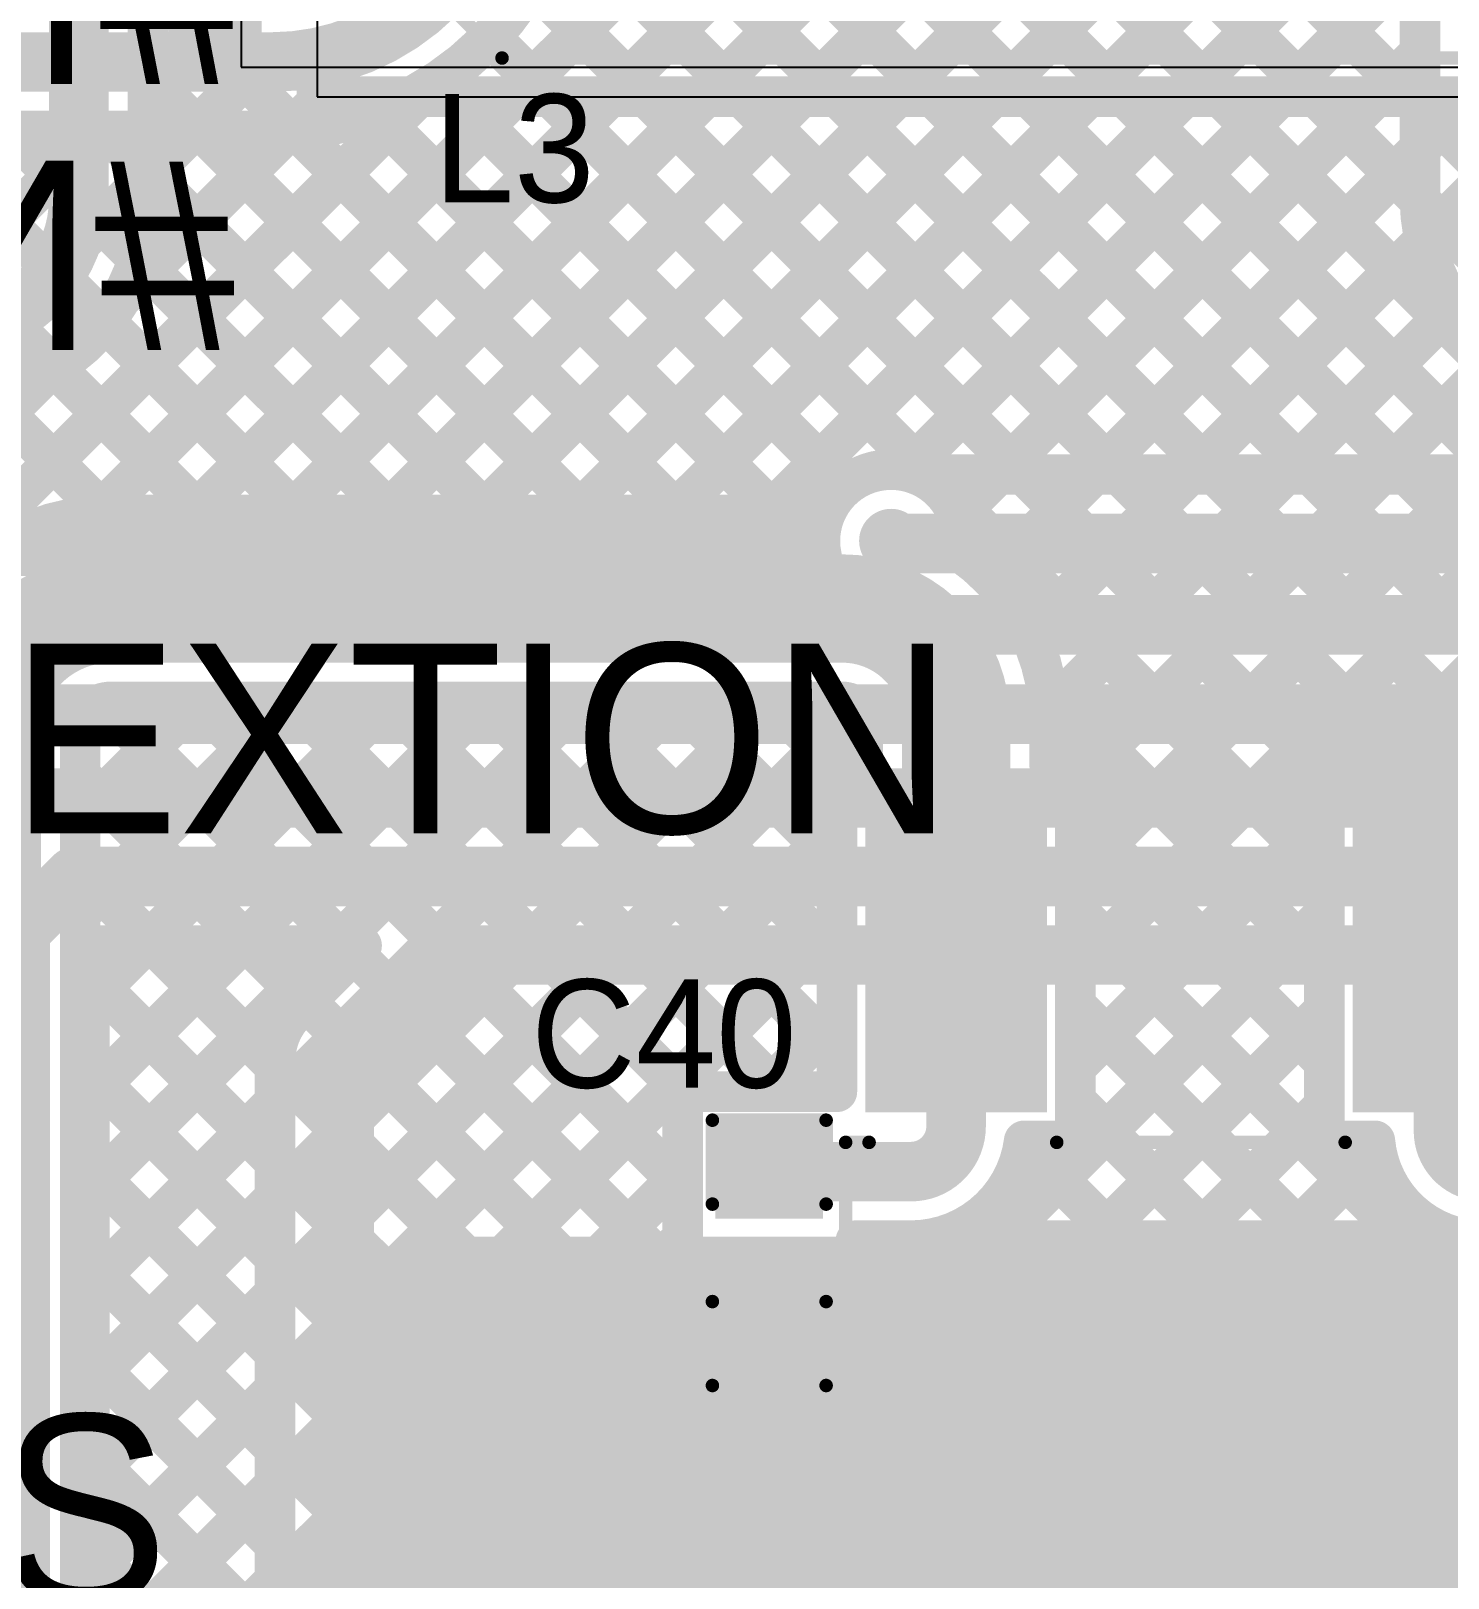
# Model space of a CAD drawing. Header units: millimetres. Extents: x 4.35 to 7.26, y 1.61 to 5.34.
# Drawn here: x 4.835 to 5.359, y 3.689 to 4.26 of the extents above; entities that cross this region are included whole.
import ezdxf

# ---------------------------------------------------------------- set-up
doc = ezdxf.new("R2010")
doc.units = ezdxf.units.MM
doc.header["$MEASUREMENT"] = 0
for name, color, linetype in [('BottomLayer', 5, 'Continuous'), ('BottomOverlay', 54, 'Continuous'), ('MultiLayer', 9, 'Continuous'), ('TopLayer', 1, 'Continuous'), ('TopOverlay', 2, 'Continuous'), ('TopPaste', 8, 'Continuous'), ('TopSolder', 216, 'Continuous'), ('ViaHoleLayer', 16, 'Continuous')]:
    doc.layers.add(name, color=color, linetype=linetype)

# ---------------------------------------------------------------- blocks, each defined once
blk = doc.blocks.new('CAP_0603_8')
at = {"layer": 'TopLayer'}
for points in [[(-0.045, 0.0175), (-0.045, -0.0175), (-0.015, 0.0175), (-0.015, -0.0175)], [(0.015, 0.0175), (0.015, -0.0175), (0.045, 0.0175), (0.045, -0.0175)]]:
    blk.add_solid(points, dxfattribs=at)
at = {"layer": 'TopOverlay', "const_width": 0.005}
for points in [[(-0.049, -0.021), (-0.049, 0.021)], [(-0.018, 0.021), (-0.049, 0.021)], [(0.049, 0.021), (0.018, 0.021)], [(0.049, -0.021), (0.049, 0.021)], [(-0.018, -0.021), (-0.049, -0.021)], [(0.049, -0.021), (0.018, -0.021)]]:
    blk.add_lwpolyline(points, dxfattribs=at)
at = {"layer": 'TopOverlay', "const_width": 0.0025}
for points in [[(-0.05025, 0.021, 1), (-0.04775, 0.021, 1)], [(-0.05025, 0.021, 1), (-0.04775, 0.021, 1)], [(-0.01925, 0.021, 1), (-0.01675, 0.021, 1)], [(0.01675, 0.021, 1), (0.01925, 0.021, 1)], [(0.04775, 0.021, 1), (0.05025, 0.021, 1)], [(0.04775, 0.021, 1), (0.05025, 0.021, 1)], [(-0.05025, -0.021, 1), (-0.04775, -0.021, 1)], [(-0.05025, -0.021, 1), (-0.04775, -0.021, 1)], [(-0.01925, -0.021, 1), (-0.01675, -0.021, 1)], [(0.01675, -0.021, 1), (0.01925, -0.021, 1)], [(0.04775, -0.021, 1), (0.05025, -0.021, 1)], [(0.04775, -0.021, 1), (0.05025, -0.021, 1)]]:
    blk.add_lwpolyline(points, format="xyb", close=True, dxfattribs=at)
at = {"layer": 'TopPaste'}
for points in [[(-0.045, 0.0175), (-0.045, -0.0175), (-0.015, 0.0175), (-0.015, -0.0175)], [(0.015, 0.0175), (0.015, -0.0175), (0.045, 0.0175), (0.045, -0.0175)]]:
    blk.add_solid(points, dxfattribs=at)
at = {"layer": 'TopSolder'}
for points in [[(-0.04736, 0.01986), (-0.04736, -0.01986), (-0.01264, 0.01986), (-0.01264, -0.01986)], [(0.01264, 0.01986), (0.01264, -0.01986), (0.04736, 0.01986), (0.04736, -0.01986)]]:
    blk.add_solid(points, dxfattribs=at)
blk = doc.blocks.new('74437368033_18')
at = {"layer": 'TopOverlay', "const_width": 0.005}
for points in [[(0.17669, 0.20268), (-0.17669, 0.20268)], [(0.20354, 0.17583), (0.17669, 0.20268)]]:
    blk.add_lwpolyline(points, dxfattribs=at)
at = {"layer": 'TopOverlay', "const_width": 0.0025}
blk.add_lwpolyline([(0.17544, 0.20268, 1), (0.17794, 0.20268, 1)], format="xyb", close=True, dxfattribs=at)
blk.add_lwpolyline([(0.17544, 0.20268, 1), (0.17794, 0.20268, 1)], format="xyb", close=True, dxfattribs=at)
blk = doc.blocks.new('LDF33DT_TR_97')
at = {"layer": 'TopLayer'}
for points in [[(-0.12402, 0.00098), (0.12402, 0.00098), (-0.12402, 0.24508), (0.12402, 0.24508)], [(-0.11953, -0.17815), (-0.06047, -0.17815), (-0.11953, -0.06791), (-0.06047, -0.06791)], [(0.06047, -0.17815), (0.11953, -0.17815), (0.06047, -0.06791), (0.11953, -0.06791)]]:
    blk.add_solid(points, dxfattribs=at)
at = {"layer": 'TopOverlay', "const_width": 0.005}
for points in [[(-0.13079, 0.1637), (-0.13079, -0.05284)], [(0.13079, 0.1637), (0.13079, -0.05284)], [(-0.12213, -0.05284), (-0.13079, -0.05284)], [(0.05283, -0.05284), (-0.0537, -0.05284)], [(0.13079, -0.05284), (0.12213, -0.05284)]]:
    blk.add_lwpolyline(points, dxfattribs=at)
at = {"layer": 'TopOverlay'}
for points, const_width in [([(-0.13204, 0.1637, 1), (-0.12954, 0.1637, 1)], 0.0025), ([(0.12954, 0.1637, 1), (0.13204, 0.1637, 1)], 0.0025), ([(-0.13204, -0.05284, 1), (-0.12954, -0.05284, 1)], 0.0025), ([(-0.13204, -0.05284, 1), (-0.12954, -0.05284, 1)], 0.0025), ([(-0.12338, -0.05284, 1), (-0.12088, -0.05284, 1)], 0.0025), ([(-0.05495, -0.05284, 1), (-0.05245, -0.05284, 1)], 0.0025), ([(0.05158, -0.05284, 1), (0.05408, -0.05284, 1)], 0.0025), ([(0.12088, -0.05284, 1), (0.12338, -0.05284, 1)], 0.0025), ([(0.12954, -0.05284, 1), (0.13204, -0.05284, 1)], 0.0025), ([(0.12954, -0.05284, 1), (0.13204, -0.05284, 1)], 0.0025), ([(-0.12987, -0.16457, 1), (-0.14383, -0.16457, 1)], 0.01), ([(-0.14633, -0.16457, 1), (-0.14133, -0.16457, 1)], 0.005), ([(-0.13237, -0.16457, 1), (-0.12737, -0.16457, 1)], 0.005)]:
    blk.add_lwpolyline(points, format="xyb", close=True, dxfattribs=dict(at, const_width=const_width))
at = {"layer": 'TopPaste'}
for points in [[(-0.12402, 0.00098), (0.12402, 0.00098), (-0.12402, 0.24508), (0.12402, 0.24508)], [(-0.11953, -0.17815), (-0.06047, -0.17815), (-0.11953, -0.06791), (-0.06047, -0.06791)], [(0.06047, -0.17815), (0.11953, -0.17815), (0.06047, -0.06791), (0.11953, -0.06791)]]:
    blk.add_solid(points, dxfattribs=at)
at = {"layer": 'TopSolder'}
for points in [[(-0.12802, -0.00302), (0.12802, -0.00302), (-0.12802, 0.24908), (0.12802, 0.24908)], [(-0.12353, -0.18215), (-0.05647, -0.18215), (-0.12353, -0.06391), (-0.05647, -0.06391)], [(0.05647, -0.18215), (0.12353, -0.18215), (0.05647, -0.06391), (0.12353, -0.06391)]]:
    blk.add_solid(points, dxfattribs=at)

msp = doc.modelspace()

# ---------------------------------------------------------------- linework, layer by layer
at = {"layer": 'BottomLayer'}
for points, const_width in [([(5.34835, 4.19815), (5.34835, 4.88255)], 0.015), ([(4.84432, 4.0665), (5.34835, 4.57053)], 0.015), ([(5.0375, 4.5438), (5.34835, 4.23295)], 0.015), ([(4.87967, 4.0665), (5.34835, 4.53518)], 0.015), ([(5.0375, 4.50844), (5.34835, 4.19759)], 0.015), ([(4.91503, 4.0665), (5.34835, 4.49982)], 0.015), ([(5.0375, 4.47309), (5.41409, 4.0965)], 0.015), ([(4.95039, 4.0665), (5.34835, 4.46446)], 0.015), ([(5.0375, 4.43773), (5.37873, 4.0965)], 0.015), ([(4.98574, 4.0665), (5.34835, 4.42911)], 0.015), ([(5.0375, 4.40237), (5.34338, 4.0965)], 0.015), ([(5.0211, 4.0665), (5.34835, 4.39375)], 0.015), ([(5.0375, 4.36702), (5.30802, 4.0965)], 0.015), ([(5.05645, 4.0665), (5.34835, 4.3584)], 0.015), ([(5.03727, 4.33189), (5.27266, 4.0965)], 0.015), ([(5.09181, 4.0665), (5.34835, 4.32304)], 0.015), ([(5.03156, 4.30225), (5.23731, 4.0965)], 0.015), ([(5.15841, 4.09775), (5.34835, 4.28769)], 0.015), ([(5.02039, 4.27807), (5.20195, 4.0965)], 0.015), ([(5.00506, 4.25804), (5.1666, 4.0965)], 0.015), ([(4.61429, 4.24885), (4.92428, 4.24885)], 0.022), ([(5.19252, 4.0965), (5.34835, 4.25233)], 0.015), ([(4.80896, 4.0665), (4.98184, 4.23938)], 0.015), ([(4.98584, 4.24191), (5.13582, 4.09193)], 0.015), ([(4.96234, 4.23005), (5.12589, 4.0665)], 0.015), ([(4.7995, 4.09239), (4.93064, 4.22353)], 0.015), ([(4.7995, 4.1631), (4.85975, 4.22335)], 0.015), ([(4.7995, 4.12775), (4.8951, 4.22335)], 0.015), ([(4.79953, 4.22335), (4.92428, 4.22335)], 0.015), ([(4.82762, 4.22335), (4.98447, 4.0665)], 0.015), ([(4.86297, 4.22335), (5.01982, 4.0665)], 0.015), ([(4.89833, 4.22335), (5.05518, 4.0665)], 0.015), ([(4.93332, 4.22372), (5.09053, 4.0665)], 0.015), ([(5.22787, 4.0965), (5.34835, 4.21698)], 0.015), ([(4.80026, 4.21535), (4.94911, 4.0665)], 0.015), ([(5.26323, 4.0965), (5.35001, 4.18328)], 0.015), ([(4.7995, 4.18076), (4.91376, 4.0665)], 0.015), ([(5.29858, 4.0965), (5.36093, 4.15885)], 0.015), ([(4.7995, 4.1454), (4.8784, 4.0665)], 0.015), ([(5.33394, 4.0965), (5.37897, 4.14153)], 0.015), ([(4.7995, 4.11005), (4.84305, 4.0665)], 0.015), ([(5.16259, 4.0965), (5.5951, 4.0965)], 0.015), ([(5.154, 4.071), (5.855, 4.071)], 0.022), ([(4.804, 4.0665), (5.12727, 4.0665)], 0.015), ([(4.804, 4.041), (5.892, 4.041)], 0.022), ([(4.798, 4.008), (5.93, 4.008)], 0.022), ([(4.824, 3.977), (5.983, 3.977)], 0.022), ([(4.8314, 3.928), (4.8514, 3.948)], 0.022), ([(4.8514, 3.948), (5.99501, 3.948)], 0.022), ([(4.8314, 2.9757), (4.8314, 3.928)], 0.022), ([(4.8569, 3.83159), (4.94781, 3.9225)], 0.015), ([(4.8569, 3.90231), (4.8771, 3.9225)], 0.015), ([(4.8569, 3.86695), (4.91245, 3.9225)], 0.015), ([(4.8569, 3.91744), (4.86196, 3.9225)], 0.015), ([(4.86196, 3.9225), (4.95744, 3.9225)], 0.015), ([(4.88098, 3.9225), (4.9255, 3.87798)], 0.015), ([(4.91633, 3.9225), (4.93689, 3.90195)], 0.015), ([(4.933, 3.89806), (4.95744, 3.9225)], 0.015), ([(4.951, 3.88), (4.99, 3.919)], 0.022), ([(4.95169, 3.9225), (4.95456, 3.91963)], 0.015), ([(4.95169, 3.9225), (4.95456, 3.91962)], 0.015), ([(4.99, 3.919), (6.00702, 3.919)], 0.022), ([(4.8569, 2.9757), (4.8569, 3.91744)], 0.015), ([(4.8569, 3.91122), (4.9255, 3.84262)], 0.015), ([(4.9255, 3.88), (4.9255, 2.258)], 0.015), ([(4.951, 3.88), (4.951, 2.258)], 0.022), ([(4.8569, 3.87586), (4.9255, 3.80727)], 0.015), ([(4.8569, 3.79624), (4.9255, 3.86484)], 0.015), ([(4.8569, 3.84051), (4.9255, 3.77191)], 0.015), ([(4.8569, 3.76088), (4.9255, 3.82948)], 0.015), ([(4.8569, 3.80515), (4.9255, 3.73656)], 0.015), ([(4.8569, 3.72553), (4.9255, 3.79413)], 0.015), ([(4.8569, 3.7698), (4.9255, 3.7012)], 0.015), ([(4.8569, 3.69017), (4.9255, 3.75877)], 0.015), ([(4.8569, 3.73444), (4.9255, 3.66585)], 0.015), ([(4.8569, 3.65482), (4.9255, 3.72342)], 0.015), ([(4.8569, 3.69909), (4.9255, 3.63049)], 0.015), ([(4.8569, 3.61946), (4.9255, 3.68806)], 0.015)]:
    msp.add_lwpolyline(points, dxfattribs=dict(at, const_width=const_width))
for points, const_width in [([(5.0375, 4.33918, -0.198912), (5.00303, 4.25597)], 0.015), ([(4.985, 4.274, -0.198912), (4.92428, 4.24885)], 0.022), ([(5.00303, 4.25597, -0.198912), (4.92428, 4.22335)], 0.015), ([(5.416, 4.1305, -0.414214), (5.34835, 4.19815)], 0.015), ([(5.12727, 4.0665, -0.597588), (5.16259, 4.0965)], 0.015), ([(5.154, 4.071, -0.414214), (5.153, 4.072)], 0.022), ([(4.9255, 3.88, -0.199327), (4.933, 3.89806)], 0.015), ([(4.9255, 3.88, -0.198912), (4.93297, 3.89803)], 0.015)]:
    msp.add_lwpolyline(points, format="xyb", dxfattribs=dict(at, const_width=const_width))
for points, const_width in [([(4.99928, 4.25597, 1), (5.00678, 4.25597, 1)], 0.0075), ([(4.99928, 4.25597, 1), (5.00678, 4.25597, 1)], 0.0075), ([(5.00131, 4.25804, 1), (5.00881, 4.25804, 1)], 0.0075), ([(4.91878, 4.24885, 1), (4.92978, 4.24885, 1)], 0.011), ([(4.91878, 4.24885, 1), (4.92978, 4.24885, 1)], 0.011), ([(5.3446, 4.25233, 1), (5.3521, 4.25233, 1)], 0.0075), ([(4.97809, 4.23938, 1), (4.98559, 4.23938, 1)], 0.0075), ([(4.98209, 4.24191, 1), (4.98959, 4.24191, 1)], 0.0075), ([(5.3446, 4.23295, 1), (5.3521, 4.23295, 1)], 0.0075), ([(4.95859, 4.23005, 1), (4.96609, 4.23005, 1)], 0.0075), ([(4.856, 4.22335, 1), (4.8635, 4.22335, 1)], 0.0075), ([(4.85922, 4.22335, 1), (4.86672, 4.22335, 1)], 0.0075), ([(4.89135, 4.22335, 1), (4.89885, 4.22335, 1)], 0.0075), ([(4.89458, 4.22335, 1), (4.90208, 4.22335, 1)], 0.0075), ([(4.92053, 4.22335, 1), (4.92803, 4.22335, 1)], 0.0075), ([(4.92053, 4.22335, 1), (4.92803, 4.22335, 1)], 0.0075), ([(4.92689, 4.22353, 1), (4.93439, 4.22353, 1)], 0.0075), ([(4.92957, 4.22372, 1), (4.93707, 4.22372, 1)], 0.0075), ([(5.3446, 4.21698, 1), (5.3521, 4.21698, 1)], 0.0075), ([(5.3446, 4.19815, 1), (5.3521, 4.19815, 1)], 0.0075), ([(5.3446, 4.19815, 1), (5.3521, 4.19815, 1)], 0.0075), ([(5.3446, 4.19759, 1), (5.3521, 4.19759, 1)], 0.0075), ([(5.34626, 4.18328, 1), (5.35376, 4.18328, 1)], 0.0075), ([(5.35719, 4.15885, 1), (5.36468, 4.15885, 1)], 0.0075), ([(5.15466, 4.09775, 1), (5.16216, 4.09775, 1)], 0.0075), ([(5.15884, 4.0965, 1), (5.16634, 4.0965, 1)], 0.0075), ([(5.15884, 4.0965, 1), (5.16634, 4.0965, 1)], 0.0075), ([(5.16285, 4.0965, 1), (5.17035, 4.0965, 1)], 0.0075), ([(5.18877, 4.0965, 1), (5.19627, 4.0965, 1)], 0.0075), ([(5.1982, 4.0965, 1), (5.2057, 4.0965, 1)], 0.0075), ([(5.22412, 4.0965, 1), (5.23162, 4.0965, 1)], 0.0075), ([(5.23356, 4.0965, 1), (5.24106, 4.0965, 1)], 0.0075), ([(5.25948, 4.0965, 1), (5.26698, 4.0965, 1)], 0.0075), ([(5.26891, 4.0965, 1), (5.27641, 4.0965, 1)], 0.0075), ([(5.29483, 4.0965, 1), (5.30233, 4.0965, 1)], 0.0075), ([(5.30427, 4.0965, 1), (5.31177, 4.0965, 1)], 0.0075), ([(5.33019, 4.0965, 1), (5.33769, 4.0965, 1)], 0.0075), ([(5.33963, 4.0965, 1), (5.34713, 4.0965, 1)], 0.0075), ([(5.13207, 4.09193, 1), (5.13957, 4.09193, 1)], 0.0075), ([(5.14709, 4.072, 1), (5.15891, 4.072, 1)], 0.01181), ([(5.1475, 4.072, 1), (5.1585, 4.072, 1)], 0.011), ([(5.1485, 4.071, 1), (5.1595, 4.071, 1)], 0.011), ([(5.1485, 4.071, 1), (5.1595, 4.071, 1)], 0.011), ([(4.8393, 4.0665, 1), (4.8468, 4.0665, 1)], 0.0075), ([(4.84057, 4.0665, 1), (4.84807, 4.0665, 1)], 0.0075), ([(4.87465, 4.0665, 1), (4.88215, 4.0665, 1)], 0.0075), ([(4.87592, 4.0665, 1), (4.88342, 4.0665, 1)], 0.0075), ([(4.91001, 4.0665, 1), (4.91751, 4.0665, 1)], 0.0075), ([(4.91128, 4.0665, 1), (4.91878, 4.0665, 1)], 0.0075), ([(4.94536, 4.0665, 1), (4.95286, 4.0665, 1)], 0.0075), ([(4.94664, 4.0665, 1), (4.95414, 4.0665, 1)], 0.0075), ([(4.98072, 4.0665, 1), (4.98822, 4.0665, 1)], 0.0075), ([(4.98199, 4.0665, 1), (4.98949, 4.0665, 1)], 0.0075), ([(5.01607, 4.0665, 1), (5.02357, 4.0665, 1)], 0.0075), ([(5.01735, 4.0665, 1), (5.02485, 4.0665, 1)], 0.0075), ([(5.05143, 4.0665, 1), (5.05893, 4.0665, 1)], 0.0075), ([(5.0527, 4.0665, 1), (5.0602, 4.0665, 1)], 0.0075), ([(5.08678, 4.0665, 1), (5.09428, 4.0665, 1)], 0.0075), ([(5.08806, 4.0665, 1), (5.09556, 4.0665, 1)], 0.0075), ([(5.12214, 4.0665, 1), (5.12964, 4.0665, 1)], 0.0075), ([(5.12352, 4.0665, 1), (5.13102, 4.0665, 1)], 0.0075), ([(5.12352, 4.0665, 1), (5.13102, 4.0665, 1)], 0.0075), ([(4.8459, 3.948, 1), (4.8569, 3.948, 1)], 0.011), ([(4.8459, 3.948, 1), (4.8569, 3.948, 1)], 0.011), ([(4.8259, 3.928, 1), (4.8369, 3.928, 1)], 0.011), ([(4.8259, 3.928, 1), (4.8369, 3.928, 1)], 0.011), ([(4.85821, 3.9225, 1), (4.86571, 3.9225, 1)], 0.0075), ([(4.85821, 3.9225, 1), (4.86571, 3.9225, 1)], 0.0075), ([(4.87335, 3.9225, 1), (4.88085, 3.9225, 1)], 0.0075), ([(4.87723, 3.9225, 1), (4.88473, 3.9225, 1)], 0.0075), ([(4.9087, 3.9225, 1), (4.9162, 3.9225, 1)], 0.0075), ([(4.91258, 3.9225, 1), (4.92008, 3.9225, 1)], 0.0075), ([(4.94406, 3.9225, 1), (4.95156, 3.9225, 1)], 0.0075), ([(4.94794, 3.9225, 1), (4.95544, 3.9225, 1)], 0.0075), ([(4.94794, 3.9225, 1), (4.95544, 3.9225, 1)], 0.0075), ([(4.95081, 3.91963, 1), (4.95831, 3.91963, 1)], 0.0075), ([(4.95081, 3.91962, 1), (4.95831, 3.91962, 1)], 0.0075), ([(4.95369, 3.9225, 1), (4.96119, 3.9225, 1)], 0.0075), ([(4.95369, 3.9225, 1), (4.96119, 3.9225, 1)], 0.0075), ([(4.9845, 3.919, 1), (4.9955, 3.919, 1)], 0.011), ([(4.9845, 3.919, 1), (4.9955, 3.919, 1)], 0.011), ([(4.85315, 3.91744, 1), (4.86065, 3.91744, 1)], 0.0075), ([(4.85315, 3.91744, 1), (4.86065, 3.91744, 1)], 0.0075), ([(4.85315, 3.91122, 1), (4.86065, 3.91122, 1)], 0.0075), ([(4.85315, 3.90231, 1), (4.86065, 3.90231, 1)], 0.0075), ([(4.93314, 3.90195, 1), (4.94064, 3.90195, 1)], 0.0075), ([(4.92922, 3.89803, 1), (4.93672, 3.89803, 1)], 0.0075), ([(4.92925, 3.89806, 1), (4.93675, 3.89806, 1)], 0.0075), ([(4.92925, 3.89806, 1), (4.93675, 3.89806, 1)], 0.0075), ([(4.92175, 3.88, 1), (4.92925, 3.88, 1)], 0.0075), ([(4.92175, 3.88, 1), (4.92925, 3.88, 1)], 0.0075), ([(4.92175, 3.88, 1), (4.92925, 3.88, 1)], 0.0075), ([(4.9455, 3.88, 1), (4.9565, 3.88, 1)], 0.011), ([(4.9455, 3.88, 1), (4.9565, 3.88, 1)], 0.011), ([(4.85315, 3.87586, 1), (4.86065, 3.87586, 1)], 0.0075), ([(4.92175, 3.87798, 1), (4.92925, 3.87798, 1)], 0.0075), ([(4.85315, 3.86695, 1), (4.86065, 3.86695, 1)], 0.0075), ([(4.92175, 3.86484, 1), (4.92925, 3.86484, 1)], 0.0075), ([(4.85315, 3.84051, 1), (4.86065, 3.84051, 1)], 0.0075), ([(4.92175, 3.84262, 1), (4.92925, 3.84262, 1)], 0.0075), ([(4.85315, 3.83159, 1), (4.86065, 3.83159, 1)], 0.0075), ([(4.92175, 3.82948, 1), (4.92925, 3.82948, 1)], 0.0075), ([(4.85315, 3.80515, 1), (4.86065, 3.80515, 1)], 0.0075), ([(4.92175, 3.80727, 1), (4.92925, 3.80727, 1)], 0.0075), ([(4.85315, 3.79624, 1), (4.86065, 3.79624, 1)], 0.0075), ([(4.92175, 3.79413, 1), (4.92925, 3.79413, 1)], 0.0075), ([(4.85315, 3.7698, 1), (4.86065, 3.7698, 1)], 0.0075), ([(4.92175, 3.77191, 1), (4.92925, 3.77191, 1)], 0.0075), ([(4.85315, 3.76088, 1), (4.86065, 3.76088, 1)], 0.0075), ([(4.92175, 3.75877, 1), (4.92925, 3.75877, 1)], 0.0075), ([(4.92175, 3.73656, 1), (4.92925, 3.73656, 1)], 0.0075), ([(4.85315, 3.73444, 1), (4.86065, 3.73444, 1)], 0.0075), ([(4.85315, 3.72553, 1), (4.86065, 3.72553, 1)], 0.0075), ([(4.92175, 3.72342, 1), (4.92925, 3.72342, 1)], 0.0075), ([(4.92175, 3.7012, 1), (4.92925, 3.7012, 1)], 0.0075), ([(4.85315, 3.69909, 1), (4.86065, 3.69909, 1)], 0.0075), ([(4.85315, 3.69017, 1), (4.86065, 3.69017, 1)], 0.0075), ([(4.92175, 3.68806, 1), (4.92925, 3.68806, 1)], 0.0075)]:
    msp.add_lwpolyline(points, format="xyb", close=True, dxfattribs=dict(at, const_width=const_width))
msp.add_solid([(4.989, 3.609), (5.859, 3.609), (4.989, 3.815), (5.859, 3.815)], dxfattribs=at)
at = {"layer": 'MultiLayer', "const_width": 0.01181}
msp.add_lwpolyline([(5.14709, 4.072, 1), (5.15891, 4.072, 1)], format="xyb", close=True, dxfattribs=at)
at = {"layer": 'TopLayer'}
for p, q in [((4.913, 4.6605), (4.913, 4.247)), ((4.941, 4.623), (4.941, 4.236)), ((4.913, 4.247), (5.45645, 4.247)), ((4.941, 4.236), (5.4, 4.236))]:
    msp.add_line(p, q, dxfattribs=at)
for points, const_width in [([(4.913, 4.247), (4.913, 4.3696)], 0.015), ([(4.853, 4.19851), (4.853, 4.291)], 0.022), ([(4.8785, 4.19851), (4.8785, 4.28452)], 0.015), ([(4.8785, 4.27853), (5.07553, 4.0815)], 0.015), ([(4.8785, 4.2421), (4.913, 4.2766)], 0.015), ([(5.22103, 3.98359), (5.49894, 4.2615)], 0.015), ([(5.22103, 3.94823), (5.53429, 4.2615)], 0.015), ([(5.22103, 3.91288), (5.5615, 4.25335)], 0.015), ([(4.8785, 4.20675), (4.91875, 4.247)], 0.015), ([(4.913, 4.247), (4.941, 4.247)], 0.015), ([(4.941, 4.236), (4.941, 4.247)], 0.015), ([(5.20425, 4.03752), (5.41373, 4.247)], 0.015), ([(5.21138, 4.0093), (5.44908, 4.247)], 0.015), ([(4.8785, 4.24318), (5.04018, 4.0815)], 0.015), ([(4.61112, 3.86866), (4.97846, 4.236)], 0.015), ([(4.85911, 4.08129), (5.01382, 4.236)], 0.015), ([(4.86838, 4.16127), (4.94311, 4.236)], 0.015), ([(4.89467, 4.0815), (5.04917, 4.236)], 0.015), ([(4.93003, 4.0815), (5.08453, 4.236)], 0.015), ([(4.941, 4.236), (5.4, 4.236)], 0.015), ([(4.95639, 4.236), (5.11089, 4.0815)], 0.015), ([(4.96539, 4.0815), (5.11989, 4.236)], 0.015), ([(4.99174, 4.236), (5.13582, 4.09193)], 0.015), ([(5.00074, 4.0815), (5.15524, 4.236)], 0.015), ([(5.0271, 4.236), (5.31297, 3.95013)], 0.015), ([(5.0361, 4.0815), (5.1906, 4.236)], 0.015), ([(5.06245, 4.236), (5.31297, 3.98548)], 0.015), ([(5.07145, 4.0815), (5.22595, 4.236)], 0.015), ([(5.09781, 4.236), (5.34419, 3.98962)], 0.015), ([(5.10681, 4.0815), (5.26131, 4.236)], 0.015), ([(5.13316, 4.236), (5.37955, 3.98962)], 0.015), ([(5.15841, 4.09775), (5.29666, 4.236)], 0.015), ([(5.16852, 4.236), (5.70777, 3.69675)], 0.015), ([(5.17753, 4.08151), (5.33202, 4.236)], 0.015), ([(5.18978, 4.0584), (5.36737, 4.236)], 0.015), ([(5.20388, 4.236), (5.71384, 3.72604)], 0.015), ([(5.23923, 4.236), (5.73746, 3.73777)], 0.015), ([(5.27459, 4.236), (5.73746, 3.77312)], 0.015), ([(5.30994, 4.236), (5.74944, 3.7965)], 0.015), ([(5.3453, 4.236), (5.7848, 3.7965)], 0.015), ([(5.33312, 3.98962), (5.5615, 4.218)], 0.015), ([(4.8785, 4.20782), (5.00482, 4.0815)], 0.015), ([(4.87497, 4.176), (4.96947, 4.0815)], 0.015), ([(4.86268, 4.15293), (4.93411, 4.0815)], 0.015), ([(4.84406, 4.1362), (4.89876, 4.0815)], 0.015), ([(4.602, 3.89489), (4.84215, 4.13504)], 0.015), ([(4.78462, 4.12493), (4.83417, 4.07537)], 0.015), ([(4.81868, 4.12622), (4.86342, 4.08148)], 0.015), ([(4.86497, 4.0815), (5.12846, 4.0815)], 0.015), ([(4.86497, 4.047), (5.135, 4.047)], 0.04), ([(5.177, 3.92), (5.177, 4.005)], 0.04), ([(5.21052, 4.01723), (5.31297, 3.91477)], 0.015), ([(4.819, 3.50298), (4.819, 4.00103)], 0.04), ([(4.8535, 3.75748), (5.10852, 4.0125)], 0.015), ([(4.8535, 3.93426), (4.93174, 4.0125)], 0.015), ([(4.8535, 3.8989), (4.9671, 4.0125)], 0.015), ([(4.8535, 3.96961), (4.89639, 4.0125)], 0.015), ([(4.8535, 3.82819), (5.03781, 4.0125)], 0.015), ([(4.8535, 3.79284), (5.07316, 4.0125)], 0.015), ([(4.8535, 3.86355), (5.00245, 4.0125)], 0.015), ([(4.85474, 4.00621), (4.85979, 4.01126)], 0.015), ([(4.86206, 4.01212), (5.073, 3.80119)], 0.015), ([(4.86207, 4.01212), (5.073, 3.80119)], 0.015), ([(4.86497, 4.0125), (5.135, 4.0125)], 0.015), ([(4.89705, 4.0125), (5.076, 3.83355)], 0.015), ([(4.9324, 4.0125), (5.0764, 3.8685)], 0.015), ([(4.96776, 4.0125), (5.11176, 3.8685)], 0.015), ([(5.00311, 4.0125), (5.13297, 3.88264)], 0.015), ([(5.03847, 4.0125), (5.13297, 3.91799)], 0.015), ([(5.07382, 4.0125), (5.13297, 3.95335)], 0.015), ([(5.10918, 4.0125), (5.13297, 3.9887)], 0.015), ([(4.8535, 3.72213), (5.14095, 4.00957)], 0.015), ([(5.1425, 3.98962), (5.1425, 4.005)], 0.015), ([(5.2115, 3.98962), (5.2115, 4.005)], 0.015), ([(4.8535, 3.50298), (4.8535, 4.00103)], 0.015), ([(5.13297, 3.98962), (5.1425, 3.98962)], 0.015), ([(5.13297, 3.8685), (5.13297, 3.98962)], 0.015), ([(5.2115, 3.98962), (5.22103, 3.98962)], 0.015), ([(5.22103, 3.85038), (5.22103, 3.98962)], 0.015), ([(5.31297, 3.98962), (5.40103, 3.98962)], 0.015), ([(5.31297, 3.85038), (5.31297, 3.98962)], 0.015), ([(4.8535, 3.98533), (5.073, 3.76583)], 0.015), ([(5.22103, 3.97136), (5.31297, 3.87942)], 0.015), ([(4.8535, 3.68677), (5.13297, 3.96624)], 0.015), ([(5.22103, 3.87752), (5.31297, 3.96947)], 0.015), ([(4.8535, 3.94998), (5.12548, 3.67799)], 0.015), ([(5.22103, 3.936), (5.34355, 3.81348)], 0.015), ([(4.8535, 3.65142), (5.13297, 3.93089)], 0.015), ([(5.19234, 3.81348), (5.31297, 3.93411)], 0.015), ([(5.177, 3.85569), (5.177, 3.92)], 0.022), ([(5.357, 3.854), (5.357, 3.92)], 0.022), ([(4.8535, 3.91462), (5.12548, 3.64264)], 0.015), ([(5.10594, 3.8685), (5.13297, 3.89553)], 0.015), ([(5.22103, 3.90065), (5.30819, 3.81348)], 0.015), ([(5.2277, 3.81348), (5.31297, 3.89876)], 0.015), ([(4.8535, 3.87927), (5.12548, 3.60728)], 0.015), ([(5.076, 3.8685), (5.13297, 3.8685)], 0.015), ([(5.076, 3.8115), (5.076, 3.8685)], 0.015), ([(5.22103, 3.86529), (5.27284, 3.81348)], 0.015), ([(5.26305, 3.81348), (5.31297, 3.8634)], 0.015), ([(5.20216, 3.85038), (5.22103, 3.85038)], 0.015), ([(5.31297, 3.85038), (5.33166, 3.85038)], 0.015), ([(5.20197, 3.849), (5.23748, 3.81348)], 0.015), ([(5.29841, 3.81348), (5.33208, 3.84716)], 0.015), ([(4.8535, 3.84391), (5.12548, 3.57193)], 0.015), ([(4.8535, 3.61606), (5.076, 3.83856)], 0.015), ([(5.108, 3.839), (5.16031, 3.839)], 0.022), ([(5.18995, 3.82566), (5.20213, 3.81348)], 0.015), ([(5.33377, 3.81348), (5.34453, 3.82424)], 0.015), ([(5.073, 3.7465), (5.073, 3.8115)], 0.015), ([(5.14, 3.8135), (5.16031, 3.8135)], 0.015), ([(5.14, 3.81348), (5.394, 3.81348)], 0.015), ([(4.8535, 3.80856), (5.12548, 3.53657)], 0.015), ([(4.8535, 3.58071), (5.073, 3.80021)], 0.015), ([(5.267, 3.67394), (5.267, 3.80598)], 0.01), ([(5.0805, 3.779), (5.108, 3.779)], 0.01), ([(5.108, 3.754), (5.108, 3.779)], 0.01), ([(4.8535, 3.7732), (5.28795, 3.33875)], 0.015), ([(4.8535, 3.54535), (5.073, 3.76485)], 0.015), ([(4.83538, 3.45652), (5.12536, 3.7465)], 0.015), ([(4.8535, 3.51), (5.09, 3.7465)], 0.015), ([(5.073, 3.7465), (5.12548, 3.7465)], 0.015), ([(5.09233, 3.7465), (5.12548, 3.71335)], 0.015), ([(5.12548, 3.53439), (5.12548, 3.7465)], 0.015), ([(4.8535, 3.73784), (5.25259, 3.33875)], 0.015), ([(4.69089, 3.27667), (5.12548, 3.71127)], 0.015), ([(4.8535, 3.70249), (5.21724, 3.33875)], 0.015)]:
    msp.add_lwpolyline(points, dxfattribs=dict(at, const_width=const_width))
for points, const_width in [([(4.90925, 4.247, 1), (4.91675, 4.247, 1)], 0.0075), ([(4.90925, 4.247, 1), (4.91675, 4.247, 1)], 0.0075), ([(4.915, 4.247, 1), (4.9225, 4.247, 1)], 0.0075), ([(4.93725, 4.247, 1), (4.94475, 4.247, 1)], 0.0075), ([(4.93725, 4.247, 1), (4.94475, 4.247, 1)], 0.0075), ([(4.87475, 4.24318, 1), (4.88225, 4.24318, 1)], 0.0075), ([(4.87475, 4.2421, 1), (4.88225, 4.2421, 1)], 0.0075), ([(4.93725, 4.236, 1), (4.94475, 4.236, 1)], 0.0075), ([(4.93725, 4.236, 1), (4.94475, 4.236, 1)], 0.0075), ([(4.93936, 4.236, 1), (4.94686, 4.236, 1)], 0.0075), ([(4.95264, 4.236, 1), (4.96014, 4.236, 1)], 0.0075), ([(4.97471, 4.236, 1), (4.98221, 4.236, 1)], 0.0075), ([(4.98799, 4.236, 1), (4.99549, 4.236, 1)], 0.0075), ([(5.01007, 4.236, 1), (5.01757, 4.236, 1)], 0.0075), ([(5.02335, 4.236, 1), (5.03085, 4.236, 1)], 0.0075), ([(5.04542, 4.236, 1), (5.05292, 4.236, 1)], 0.0075), ([(5.0587, 4.236, 1), (5.0662, 4.236, 1)], 0.0075), ([(5.08078, 4.236, 1), (5.08828, 4.236, 1)], 0.0075), ([(5.09406, 4.236, 1), (5.10156, 4.236, 1)], 0.0075), ([(5.11614, 4.236, 1), (5.12364, 4.236, 1)], 0.0075), ([(5.12941, 4.236, 1), (5.13691, 4.236, 1)], 0.0075), ([(5.15149, 4.236, 1), (5.15899, 4.236, 1)], 0.0075), ([(5.16477, 4.236, 1), (5.17227, 4.236, 1)], 0.0075), ([(5.18685, 4.236, 1), (5.19435, 4.236, 1)], 0.0075), ([(5.20013, 4.236, 1), (5.20763, 4.236, 1)], 0.0075), ([(5.2222, 4.236, 1), (5.2297, 4.236, 1)], 0.0075), ([(5.23548, 4.236, 1), (5.24298, 4.236, 1)], 0.0075), ([(5.25756, 4.236, 1), (5.26506, 4.236, 1)], 0.0075), ([(5.27084, 4.236, 1), (5.27834, 4.236, 1)], 0.0075), ([(5.29291, 4.236, 1), (5.30041, 4.236, 1)], 0.0075), ([(5.30619, 4.236, 1), (5.31369, 4.236, 1)], 0.0075), ([(5.32827, 4.236, 1), (5.33577, 4.236, 1)], 0.0075), ([(5.34155, 4.236, 1), (5.34905, 4.236, 1)], 0.0075), ([(4.87475, 4.20782, 1), (4.88225, 4.20782, 1)], 0.0075), ([(4.87475, 4.20675, 1), (4.88225, 4.20675, 1)], 0.0075), ([(4.8475, 4.19851, 1), (4.8585, 4.19851, 1)], 0.011), ([(4.8475, 4.19851, 1), (4.8585, 4.19851, 1)], 0.011), ([(4.87475, 4.19851, 1), (4.88225, 4.19851, 1)], 0.0075), ([(4.87475, 4.19851, 1), (4.88225, 4.19851, 1)], 0.0075), ([(4.87122, 4.176, 1), (4.87872, 4.176, 1)], 0.0075), ([(4.86463, 4.16127, 1), (4.87213, 4.16127, 1)], 0.0075), ([(4.85893, 4.15293, 1), (4.86643, 4.15293, 1)], 0.0075), ([(4.84031, 4.1362, 1), (4.84781, 4.1362, 1)], 0.0075), ([(4.8384, 4.13504, 1), (4.8459, 4.13504, 1)], 0.0075), ([(5.15466, 4.09775, 1), (5.16216, 4.09775, 1)], 0.0075), ([(5.13207, 4.09193, 1), (5.13957, 4.09193, 1)], 0.0075), ([(4.85536, 4.08129, 1), (4.86286, 4.08129, 1)], 0.0075), ([(4.85967, 4.08148, 1), (4.86717, 4.08148, 1)], 0.0075), ([(4.86122, 4.0815, 1), (4.86872, 4.0815, 1)], 0.0075), ([(4.86122, 4.0815, 1), (4.86872, 4.0815, 1)], 0.0075), ([(4.89092, 4.0815, 1), (4.89842, 4.0815, 1)], 0.0075), ([(4.89501, 4.0815, 1), (4.90251, 4.0815, 1)], 0.0075), ([(4.92628, 4.0815, 1), (4.93378, 4.0815, 1)], 0.0075), ([(4.93036, 4.0815, 1), (4.93786, 4.0815, 1)], 0.0075), ([(4.96164, 4.0815, 1), (4.96914, 4.0815, 1)], 0.0075), ([(4.96572, 4.0815, 1), (4.97322, 4.0815, 1)], 0.0075), ([(4.99699, 4.0815, 1), (5.00449, 4.0815, 1)], 0.0075), ([(5.00107, 4.0815, 1), (5.00857, 4.0815, 1)], 0.0075), ([(5.03235, 4.0815, 1), (5.03985, 4.0815, 1)], 0.0075), ([(5.03643, 4.0815, 1), (5.04393, 4.0815, 1)], 0.0075), ([(5.0677, 4.0815, 1), (5.0752, 4.0815, 1)], 0.0075), ([(5.07178, 4.0815, 1), (5.07928, 4.0815, 1)], 0.0075), ([(5.10306, 4.0815, 1), (5.11056, 4.0815, 1)], 0.0075), ([(5.10714, 4.0815, 1), (5.11464, 4.0815, 1)], 0.0075), ([(5.12471, 4.0815, 1), (5.13221, 4.0815, 1)], 0.0075), ([(5.12471, 4.0815, 1), (5.13221, 4.0815, 1)], 0.0075), ([(5.17378, 4.08151, 1), (5.18128, 4.08151, 1)], 0.0075), ([(4.83042, 4.07537, 1), (4.83792, 4.07537, 1)], 0.0075), ([(5.14709, 4.072, 1), (5.15891, 4.072, 1)], 0.01181), ([(5.17519, 4.06762, 1), (5.18269, 4.06762, 1)], 0.0075), ([(5.17519, 4.06762, 1), (5.18269, 4.06762, 1)], 0.0075), ([(5.17556, 4.072, 1), (5.18306, 4.072, 1)], 0.0075), ([(5.17556, 4.072, 1), (5.18306, 4.072, 1)], 0.0075), ([(4.85497, 4.047, 1), (4.87497, 4.047, 1)], 0.02), ([(4.85497, 4.047, 1), (4.87497, 4.047, 1)], 0.02), ([(5.125, 4.047, 1), (5.145, 4.047, 1)], 0.02), ([(5.125, 4.047, 1), (5.145, 4.047, 1)], 0.02), ([(5.18603, 4.0584, 1), (5.19353, 4.0584, 1)], 0.0075), ([(5.2005, 4.03752, 1), (5.208, 4.03752, 1)], 0.0075), ([(5.167, 4.005, 1), (5.187, 4.005, 1)], 0.02), ([(5.167, 4.005, 1), (5.187, 4.005, 1)], 0.02), ([(5.20677, 4.01723, 1), (5.21427, 4.01723, 1)], 0.0075), ([(4.809, 4.00103, 1), (4.829, 4.00103, 1)], 0.02), ([(4.809, 4.00103, 1), (4.829, 4.00103, 1)], 0.02), ([(4.85604, 4.01126, 1), (4.86354, 4.01126, 1)], 0.0075), ([(4.85831, 4.01212, 1), (4.86581, 4.01212, 1)], 0.0075), ([(4.85832, 4.01212, 1), (4.86582, 4.01212, 1)], 0.0075), ([(4.86122, 4.0125, 1), (4.86872, 4.0125, 1)], 0.0075), ([(4.86122, 4.0125, 1), (4.86872, 4.0125, 1)], 0.0075), ([(4.89264, 4.0125, 1), (4.90014, 4.0125, 1)], 0.0075), ([(4.8933, 4.0125, 1), (4.9008, 4.0125, 1)], 0.0075), ([(4.92799, 4.0125, 1), (4.93549, 4.0125, 1)], 0.0075), ([(4.92865, 4.0125, 1), (4.93615, 4.0125, 1)], 0.0075), ([(4.96335, 4.0125, 1), (4.97085, 4.0125, 1)], 0.0075), ([(4.96401, 4.0125, 1), (4.97151, 4.0125, 1)], 0.0075), ([(4.9987, 4.0125, 1), (5.0062, 4.0125, 1)], 0.0075), ([(4.99936, 4.0125, 1), (5.00686, 4.0125, 1)], 0.0075), ([(5.03406, 4.0125, 1), (5.04156, 4.0125, 1)], 0.0075), ([(5.03472, 4.0125, 1), (5.04222, 4.0125, 1)], 0.0075), ([(5.06941, 4.0125, 1), (5.07691, 4.0125, 1)], 0.0075), ([(5.07007, 4.0125, 1), (5.07757, 4.0125, 1)], 0.0075), ([(5.10477, 4.0125, 1), (5.11227, 4.0125, 1)], 0.0075), ([(5.10543, 4.0125, 1), (5.11293, 4.0125, 1)], 0.0075), ([(5.13125, 4.0125, 1), (5.13875, 4.0125, 1)], 0.0075), ([(5.13125, 4.0125, 1), (5.13875, 4.0125, 1)], 0.0075), ([(4.85099, 4.00621, 1), (4.85849, 4.00621, 1)], 0.0075), ([(5.1372, 4.00957, 1), (5.14469, 4.00957, 1)], 0.0075), ([(5.13875, 4.005, 1), (5.14625, 4.005, 1)], 0.0075), ([(5.13875, 4.005, 1), (5.14625, 4.005, 1)], 0.0075), ([(5.20763, 4.0093, 1), (5.21513, 4.0093, 1)], 0.0075), ([(5.20775, 4.005, 1), (5.21525, 4.005, 1)], 0.0075), ([(5.20775, 4.005, 1), (5.21525, 4.005, 1)], 0.0075), ([(4.84975, 4.00103, 1), (4.85725, 4.00103, 1)], 0.0075), ([(4.84975, 4.00103, 1), (4.85725, 4.00103, 1)], 0.0075), ([(5.12922, 3.98962, 1), (5.13672, 3.98962, 1)], 0.0075), ([(5.12922, 3.98962, 1), (5.13672, 3.98962, 1)], 0.0075), ([(5.12922, 3.9887, 1), (5.13672, 3.9887, 1)], 0.0075), ([(5.13875, 3.98962, 1), (5.14625, 3.98962, 1)], 0.0075), ([(5.13875, 3.98962, 1), (5.14625, 3.98962, 1)], 0.0075), ([(5.20775, 3.98962, 1), (5.21525, 3.98962, 1)], 0.0075), ([(5.20775, 3.98962, 1), (5.21525, 3.98962, 1)], 0.0075), ([(5.21728, 3.98962, 1), (5.22478, 3.98962, 1)], 0.0075), ([(5.21728, 3.98962, 1), (5.22478, 3.98962, 1)], 0.0075), ([(5.30922, 3.98962, 1), (5.31672, 3.98962, 1)], 0.0075), ([(5.30922, 3.98962, 1), (5.31672, 3.98962, 1)], 0.0075), ([(5.32937, 3.98962, 1), (5.33687, 3.98962, 1)], 0.0075), ([(5.34044, 3.98962, 1), (5.34794, 3.98962, 1)], 0.0075), ([(4.84975, 3.98533, 1), (4.85725, 3.98533, 1)], 0.0075), ([(5.21728, 3.98359, 1), (5.22478, 3.98359, 1)], 0.0075), ([(5.30922, 3.98548, 1), (5.31672, 3.98548, 1)], 0.0075), ([(5.21728, 3.97136, 1), (5.22478, 3.97136, 1)], 0.0075), ([(4.84975, 3.96961, 1), (4.85725, 3.96961, 1)], 0.0075), ([(5.12922, 3.96624, 1), (5.13672, 3.96624, 1)], 0.0075), ([(5.30922, 3.96947, 1), (5.31672, 3.96947, 1)], 0.0075), ([(5.12922, 3.95335, 1), (5.13672, 3.95335, 1)], 0.0075), ([(4.84975, 3.94998, 1), (4.85725, 3.94998, 1)], 0.0075), ([(5.21728, 3.94823, 1), (5.22478, 3.94823, 1)], 0.0075), ([(5.30922, 3.95013, 1), (5.31672, 3.95013, 1)], 0.0075), ([(5.21728, 3.936, 1), (5.22478, 3.936, 1)], 0.0075), ([(4.84975, 3.93426, 1), (4.85725, 3.93426, 1)], 0.0075), ([(5.12922, 3.93089, 1), (5.13672, 3.93089, 1)], 0.0075), ([(5.167, 3.92, 1), (5.187, 3.92, 1)], 0.02), ([(5.30922, 3.93411, 1), (5.31672, 3.93411, 1)], 0.0075), ([(5.1715, 3.92, 1), (5.1825, 3.92, 1)], 0.011), ([(5.3515, 3.92, 1), (5.3625, 3.92, 1)], 0.011), ([(4.84975, 3.91462, 1), (4.85725, 3.91462, 1)], 0.0075), ([(5.12922, 3.91799, 1), (5.13672, 3.91799, 1)], 0.0075), ([(5.21728, 3.91288, 1), (5.22478, 3.91288, 1)], 0.0075), ([(5.30922, 3.91477, 1), (5.31672, 3.91477, 1)], 0.0075), ([(4.84975, 3.8989, 1), (4.85725, 3.8989, 1)], 0.0075), ([(5.12922, 3.89553, 1), (5.13672, 3.89553, 1)], 0.0075), ([(5.21728, 3.90065, 1), (5.22478, 3.90065, 1)], 0.0075), ([(5.30922, 3.89876, 1), (5.31672, 3.89876, 1)], 0.0075), ([(4.84975, 3.87927, 1), (4.85725, 3.87927, 1)], 0.0075), ([(5.12922, 3.88264, 1), (5.13672, 3.88264, 1)], 0.0075), ([(5.30922, 3.87942, 1), (5.31672, 3.87942, 1)], 0.0075), ([(5.21728, 3.87752, 1), (5.22478, 3.87752, 1)], 0.0075), ([(5.07225, 3.8685, 1), (5.07975, 3.8685, 1)], 0.0075), ([(5.07225, 3.8685, 1), (5.07975, 3.8685, 1)], 0.0075), ([(5.07265, 3.8685, 1), (5.08015, 3.8685, 1)], 0.0075), ([(5.10219, 3.8685, 1), (5.10969, 3.8685, 1)], 0.0075), ([(5.10801, 3.8685, 1), (5.11551, 3.8685, 1)], 0.0075), ([(5.12922, 3.8685, 1), (5.13672, 3.8685, 1)], 0.0075), ([(5.12922, 3.8685, 1), (5.13672, 3.8685, 1)], 0.0075), ([(4.84975, 3.86355, 1), (4.85725, 3.86355, 1)], 0.0075), ([(5.21728, 3.86529, 1), (5.22478, 3.86529, 1)], 0.0075), ([(5.30922, 3.8634, 1), (5.31672, 3.8634, 1)], 0.0075), ([(5.1715, 3.85569, 1), (5.1825, 3.85569, 1)], 0.011), ([(5.1715, 3.85569, 1), (5.1825, 3.85569, 1)], 0.011), ([(5.3515, 3.854, 1), (5.3625, 3.854, 1)], 0.011), ([(5.3515, 3.854, 1), (5.3625, 3.854, 1)], 0.011), ([(5.19841, 3.85038, 1), (5.20591, 3.85038, 1)], 0.0075), ([(5.19841, 3.85038, 1), (5.20591, 3.85038, 1)], 0.0075), ([(5.21728, 3.85038, 1), (5.22478, 3.85038, 1)], 0.0075), ([(5.21728, 3.85038, 1), (5.22478, 3.85038, 1)], 0.0075), ([(5.30922, 3.85038, 1), (5.31672, 3.85038, 1)], 0.0075), ([(5.30922, 3.85038, 1), (5.31672, 3.85038, 1)], 0.0075), ([(5.32791, 3.85038, 1), (5.33541, 3.85038, 1)], 0.0075), ([(5.32791, 3.85038, 1), (5.33541, 3.85038, 1)], 0.0075), ([(5.19822, 3.849, 1), (5.20572, 3.849, 1)], 0.0075), ([(5.32833, 3.84716, 1), (5.33583, 3.84716, 1)], 0.0075), ([(4.84975, 3.84391, 1), (4.85725, 3.84391, 1)], 0.0075), ([(5.07225, 3.83856, 1), (5.07975, 3.83856, 1)], 0.0075), ([(5.1025, 3.839, 1), (5.1135, 3.839, 1)], 0.011), ([(5.15481, 3.839, 1), (5.16581, 3.839, 1)], 0.011), ([(5.15481, 3.839, 1), (5.16581, 3.839, 1)], 0.011), ([(5.07225, 3.83355, 1), (5.07975, 3.83355, 1)], 0.0075), ([(4.84975, 3.82819, 1), (4.85725, 3.82819, 1)], 0.0075), ([(5.1862, 3.82566, 1), (5.1937, 3.82566, 1)], 0.0075), ([(5.34078, 3.82424, 1), (5.34828, 3.82424, 1)], 0.0075), ([(5.06925, 3.8115, 1), (5.07675, 3.8115, 1)], 0.0075), ([(5.07225, 3.8115, 1), (5.07975, 3.8115, 1)], 0.0075), ([(5.13625, 3.8135, 1), (5.14375, 3.8135, 1)], 0.0075), ([(5.13625, 3.81348, 1), (5.14375, 3.81348, 1)], 0.0075), ([(5.15656, 3.8135, 1), (5.16406, 3.8135, 1)], 0.0075), ([(5.15656, 3.8135, 1), (5.16406, 3.8135, 1)], 0.0075), ([(5.18859, 3.81348, 1), (5.19609, 3.81348, 1)], 0.0075), ([(5.19838, 3.81348, 1), (5.20588, 3.81348, 1)], 0.0075), ([(5.22395, 3.81348, 1), (5.23145, 3.81348, 1)], 0.0075), ([(5.23373, 3.81348, 1), (5.24123, 3.81348, 1)], 0.0075), ([(5.2593, 3.81348, 1), (5.2668, 3.81348, 1)], 0.0075), ([(5.26909, 3.81348, 1), (5.27659, 3.81348, 1)], 0.0075), ([(5.29466, 3.81348, 1), (5.30216, 3.81348, 1)], 0.0075), ([(5.30444, 3.81348, 1), (5.31194, 3.81348, 1)], 0.0075), ([(5.33002, 3.81348, 1), (5.33752, 3.81348, 1)], 0.0075), ([(5.3398, 3.81348, 1), (5.3473, 3.81348, 1)], 0.0075), ([(4.84975, 3.80856, 1), (4.85725, 3.80856, 1)], 0.0075), ([(5.06925, 3.80119, 1), (5.07675, 3.80119, 1)], 0.0075), ([(5.06925, 3.80119, 1), (5.07675, 3.80119, 1)], 0.0075), ([(5.06925, 3.80021, 1), (5.07675, 3.80021, 1)], 0.0075), ([(5.2645, 3.80598, 1), (5.2695, 3.80598, 1)], 0.005), ([(4.84975, 3.79284, 1), (4.85725, 3.79284, 1)], 0.0075), ([(5.078, 3.779, 1), (5.083, 3.779, 1)], 0.005), ([(5.1055, 3.779, 1), (5.1105, 3.779, 1)], 0.005), ([(5.1055, 3.779, 1), (5.1105, 3.779, 1)], 0.005), ([(4.84975, 3.7732, 1), (4.85725, 3.7732, 1)], 0.0075), ([(5.06925, 3.76583, 1), (5.07675, 3.76583, 1)], 0.0075), ([(5.06925, 3.76485, 1), (5.07675, 3.76485, 1)], 0.0075), ([(4.84975, 3.75748, 1), (4.85725, 3.75748, 1)], 0.0075), ([(5.1055, 3.754, 1), (5.1105, 3.754, 1)], 0.005), ([(5.06925, 3.7465, 1), (5.07675, 3.7465, 1)], 0.0075), ([(5.06925, 3.7465, 1), (5.07675, 3.7465, 1)], 0.0075), ([(5.08625, 3.7465, 1), (5.09375, 3.7465, 1)], 0.0075), ([(5.08858, 3.7465, 1), (5.09608, 3.7465, 1)], 0.0075), ([(5.12161, 3.7465, 1), (5.12911, 3.7465, 1)], 0.0075), ([(5.12173, 3.7465, 1), (5.12923, 3.7465, 1)], 0.0075), ([(5.12173, 3.7465, 1), (5.12923, 3.7465, 1)], 0.0075), ([(4.84975, 3.73784, 1), (4.85725, 3.73784, 1)], 0.0075), ([(4.84975, 3.72213, 1), (4.85725, 3.72213, 1)], 0.0075), ([(5.12173, 3.71335, 1), (5.12923, 3.71335, 1)], 0.0075), ([(5.12173, 3.71127, 1), (5.12923, 3.71127, 1)], 0.0075), ([(4.84975, 3.70249, 1), (4.85725, 3.70249, 1)], 0.0075), ([(4.84975, 3.68677, 1), (4.85725, 3.68677, 1)], 0.0075)]:
    msp.add_lwpolyline(points, format="xyb", close=True, dxfattribs=dict(at, const_width=const_width))
for points, const_width in [([(4.853, 4.19851, -0.414214), (4.80491, 4.15043)], 0.022), ([(4.8785, 4.19851, -0.414214), (4.80491, 4.12493)], 0.015), ([(5.12846, 4.0815, -0.830469), (5.17931, 4.072)], 0.015), ([(4.7845, 4.00103, -0.414214), (4.86497, 4.0815)], 0.015), ([(5.17931, 4.072, -0.041841), (5.17894, 4.06762)], 0.015), ([(5.17894, 4.06762, -0.244423), (5.2115, 4.005)], 0.015), ([(4.819, 4.00103, -0.414214), (4.86497, 4.047)], 0.04), ([(5.135, 4.047, -0.414214), (5.177, 4.005)], 0.04), ([(4.8535, 4.00103, -0.414214), (4.86497, 4.0125)], 0.015), ([(5.135, 4.0125, -0.414214), (5.1425, 4.005)], 0.015), ([(5.177, 3.85569, -0.414214), (5.16031, 3.839)], 0.022), ([(5.372, 3.839, -0.414214), (5.357, 3.854)], 0.022), ([(5.20216, 3.85038, -0.377728), (5.16031, 3.8135)], 0.015), ([(5.372, 3.8135, -0.388249), (5.33166, 3.85038)], 0.015)]:
    msp.add_lwpolyline(points, format="xyb", dxfattribs=dict(at, const_width=const_width))
msp.add_solid([(4.948, 3.135), (5.671, 3.135), (4.948, 3.808), (5.671, 3.808)], dxfattribs=at)
at = {"layer": 'ViaHoleLayer', "const_width": 0.00591}
msp.add_lwpolyline([(5.15005, 4.072, 1), (5.15595, 4.072, 1)], format="xyb", close=True, dxfattribs=at)

# ---------------------------------------------------------------- block references
for name, p, rotation in [('74437368033_18', (5.186, 4.453), 180), ('LDF33DT_TR_97', (5.267, 3.79697), 180), ('CAP_0603_8', (5.108, 3.809), 270)]:
    msp.add_blockref(name, p, dxfattribs=dict(rotation=rotation))

# ---------------------------------------------------------------- texts
at = {"layer": 'BottomOverlay', "text_generation_flag": 2}
for s, p in [('#NEX_2', (4.91027, 4.24075)), ('#NEX_3', (4.91074, 4.14242))]:
    msp.add_text(s, height=0.07, rotation=360, dxfattribs=at).set_placement(p)
at = {"layer": 'TopOverlay'}
for s, p in [('L3', (4.984, 4.197)), ('C40', (5.02, 3.87))]:
    msp.add_text(s, height=0.04, dxfattribs=at).set_placement(p)
for s, p in [('NEXTION', (4.76, 3.964)), ('OS', (4.751, 3.67924))]:
    msp.add_text(s, height=0.07, rotation=360, dxfattribs=at).set_placement(p)

doc.saveas('drawing.dxf')
